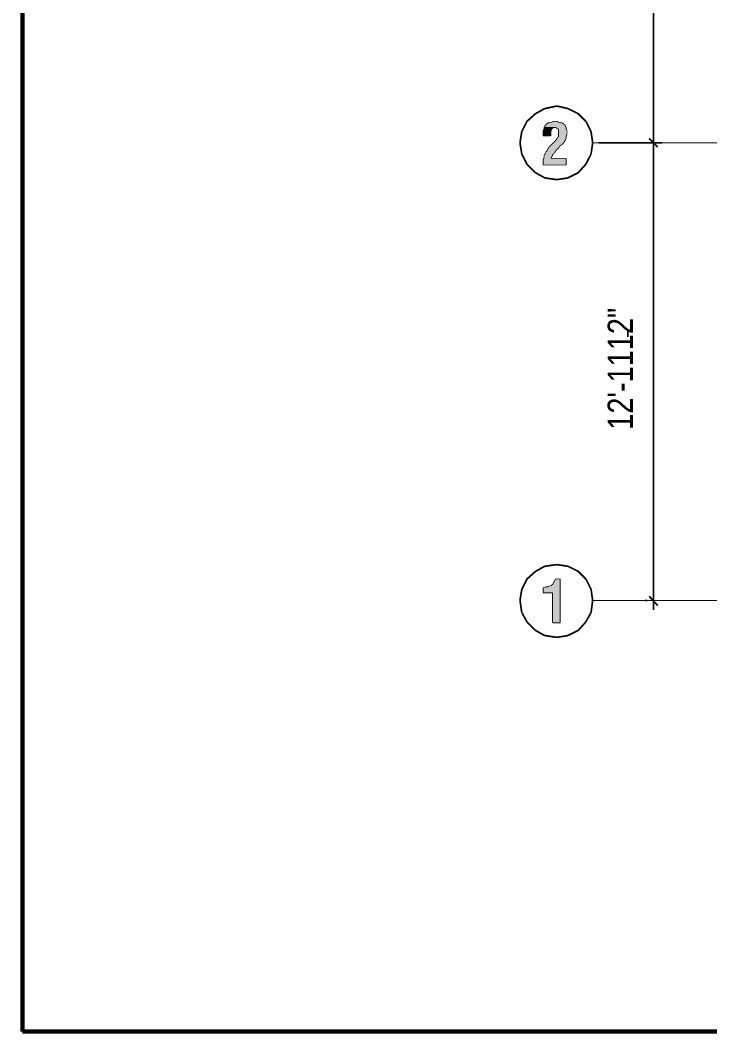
# Model space of a CAD drawing. Header units: millimetres. Extents: x 5 to 350, y 3 to 213.
# Drawn here: x 5 to 73.3, y 2.9 to 103.2 of the extents above; entities that cross this region are included whole.
import ezdxf

# ---------------------------------------------------------------- set-up
doc = ezdxf.new("R2010")
doc.units = ezdxf.units.MM
for name, color, linetype in [('H', 251, 'Continuous'), ('P', 255, 'Continuous'), ('T', 255, 'Continuous')]:
    doc.layers.add(name, color=color, linetype=linetype)
doc.styles.get("Standard").update_dxf_attribs({"font": 'arial.ttf'})

msp = doc.modelspace()

# ---------------------------------------------------------------- hatches: boundary and pattern name
at = {"layer": 'H', "linetype": 'Continuous'}
for points in [[(56.815, 88.9), (56.815, 89.5), (56.903, 89.57), (56.903, 89.835), (56.974, 89.923), (56.974, 89.994), (57.062, 90.082), (57.062, 90.17), (57.238, 90.346), (57.238, 90.417), (57.326, 90.593), (58.173, 91.44), (58.173, 91.528), (58.332, 91.687), (58.332, 92.463), (58.244, 92.463), (58.085, 92.622), (56.903, 92.622), (56.974, 92.71), (56.974, 92.798), (57.238, 93.045), (57.326, 93.045), (57.397, 93.133), (57.662, 93.133), (57.75, 93.222), (58.244, 93.222), (58.332, 93.133), (58.596, 93.133), (58.667, 93.045), (58.755, 93.045), (59.02, 92.798), (59.02, 92.71), (59.09, 92.622), (59.09, 92.463), (59.178, 92.375), (59.178, 91.863), (59.09, 91.775), (59.09, 91.528), (59.02, 91.44), (59.02, 91.352), (58.932, 91.264), (58.932, 91.193), (58.596, 90.84), (58.508, 90.84), (58.42, 90.682), (58.085, 90.346), (57.997, 90.17), (57.75, 89.923), (57.75, 89.835), (57.662, 89.747), (57.662, 89.658), (57.573, 89.57), (59.09, 89.57), (59.09, 88.9), (56.815, 88.9)], [(56.815, 91.775), (56.815, 92.287), (56.903, 92.463), (56.903, 92.622), (57.82, 92.622), (57.662, 92.463), (57.662, 92.375), (57.573, 92.287), (57.573, 91.775), (56.815, 91.775)], [(57.75, 43.603), (57.75, 46.567), (56.815, 46.567), (56.815, 47.078), (56.974, 47.078), (57.062, 47.166), (57.326, 47.166), (57.397, 47.237), (57.573, 47.237), (57.82, 47.502), (57.82, 47.59), (57.908, 47.66), (57.908, 47.748), (57.997, 47.837), (57.997, 47.925), (58.508, 47.925), (58.508, 43.603), (57.75, 43.603)]]:
    msp.add_hatch(color=256, dxfattribs=at).paths.add_polyline_path(points)

# ---------------------------------------------------------------- linework, layer by layer
at = {"layer": 'P'}
for points, const_width in [([(5.256, 3.14), (5.256, 212.513)], 0.423), ([(5.256, 3.14), (5.256, 212.513)], 0.423), ([(67.733, 90.258), (67.733, 133.35)], 0.169), ([(56.974, 94.492), (56.056, 93.98)], 0.169), ([(58.173, 94.738), (56.974, 94.492)], 0.169), ([(59.267, 94.492), (58.173, 94.738)], 0.169), ([(60.29, 93.98), (59.267, 94.492)], 0.169), ([(55.21, 93.222), (54.698, 92.198)], 0.169), ([(56.056, 93.98), (55.21, 93.222)], 0.169), ([(61.048, 93.222), (60.29, 93.98)], 0.169), ([(61.56, 92.198), (61.048, 93.222)], 0.169), ([(54.698, 92.198), (54.522, 91.105)], 0.169), ([(56.903, 92.463), (56.815, 92.287)], 0.085), ([(56.815, 92.287), (56.815, 92.198)], 0.085), ([(56.974, 92.71), (56.903, 92.622)], 0.085), ([(56.903, 92.622), (56.903, 92.534)], 0.085), ([(57.997, 92.622), (56.903, 92.622)], 0.085), ([(56.903, 92.622), (57.997, 92.622)], 0.085), ([(56.903, 92.534), (56.903, 92.463)], 0.085), ([(57.062, 92.886), (56.974, 92.798)], 0.085), ([(56.974, 92.798), (56.974, 92.71)], 0.085), ([(57.15, 92.957), (57.062, 92.886)], 0.085), ([(57.238, 93.045), (57.15, 92.957)], 0.085), ([(57.326, 93.045), (57.238, 93.045)], 0.085), ([(57.397, 93.133), (57.326, 93.045)], 0.085), ([(57.485, 93.133), (57.397, 93.133)], 0.085), ([(57.662, 93.133), (57.485, 93.133)], 0.085), ([(57.573, 92.287), (57.662, 92.375)], 0.085), ([(57.573, 92.198), (57.573, 92.287)], 0.085), ([(57.75, 93.222), (57.662, 93.133)], 0.085), ([(57.662, 92.463), (57.75, 92.534)], 0.085), ([(57.662, 92.375), (57.662, 92.463)], 0.085), ([(57.908, 93.222), (57.75, 93.222)], 0.085), ([(57.75, 92.534), (57.82, 92.622)], 0.085), ([(57.82, 92.622), (57.997, 92.622)], 0.085), ([(57.997, 93.222), (57.908, 93.222)], 0.085), ([(58.085, 93.222), (57.997, 93.222)], 0.085), ([(57.997, 92.622), (58.085, 92.622)], 0.085), ([(58.244, 93.222), (58.085, 93.222)], 0.085), ([(58.085, 92.622), (58.173, 92.534)], 0.085), ([(58.173, 92.534), (58.244, 92.463)], 0.085), ([(58.332, 93.133), (58.244, 93.222)], 0.085), ([(58.244, 92.463), (58.332, 92.463)], 0.085), ([(58.508, 93.133), (58.332, 93.133)], 0.085), ([(58.332, 92.463), (58.332, 92.375)], 0.085), ([(58.332, 92.375), (58.332, 92.198)], 0.085), ([(58.596, 93.133), (58.508, 93.133)], 0.085), ([(58.667, 93.045), (58.596, 93.133)], 0.085), ([(58.755, 93.045), (58.667, 93.045)], 0.085), ([(58.843, 92.957), (58.755, 93.045)], 0.085), ([(58.932, 92.886), (58.843, 92.957)], 0.085), ([(59.02, 92.798), (58.932, 92.886)], 0.085), ([(59.02, 92.71), (59.02, 92.798)], 0.085), ([(59.09, 92.622), (59.02, 92.71)], 0.085), ([(59.09, 92.463), (59.09, 92.622)], 0.085), ([(59.178, 92.375), (59.09, 92.463)], 0.085), ([(59.178, 92.287), (59.178, 92.375)], 0.085), ([(59.178, 92.11), (59.178, 92.287)], 0.085), ([(61.718, 91.105), (61.56, 92.198)], 0.169), ([(56.815, 92.198), (56.815, 92.04)], 0.085), ([(56.815, 92.04), (56.815, 91.952)], 0.085), ([(56.815, 91.952), (56.815, 91.863)], 0.085), ([(56.815, 91.863), (56.815, 91.775)], 0.085), ([(56.815, 91.775), (57.573, 91.775)], 0.085), ([(57.573, 92.04), (57.573, 92.198)], 0.085), ([(57.573, 91.952), (57.573, 92.04)], 0.085), ([(57.573, 91.863), (57.573, 91.952)], 0.085), ([(57.573, 91.775), (57.573, 91.863)], 0.085), ([(57.997, 91.264), (57.908, 91.193)], 0.085), ([(58.085, 91.352), (57.997, 91.264)], 0.085), ([(58.173, 91.44), (58.085, 91.352)], 0.085), ([(58.244, 91.616), (58.173, 91.528)], 0.085), ([(58.173, 91.528), (58.173, 91.44)], 0.085), ([(58.332, 91.687), (58.244, 91.616)], 0.085), ([(58.332, 92.198), (58.332, 92.11)], 0.085), ([(58.332, 92.11), (58.332, 91.952)], 0.085), ([(58.332, 91.952), (58.332, 91.863)], 0.085), ([(58.332, 91.863), (58.332, 91.775)], 0.085), ([(58.332, 91.775), (58.332, 91.687)], 0.085), ([(58.932, 91.264), (59.02, 91.352)], 0.085), ([(58.932, 91.193), (58.932, 91.264)], 0.085), ([(59.02, 91.44), (59.09, 91.528)], 0.085), ([(59.02, 91.352), (59.02, 91.44)], 0.085), ([(59.09, 91.775), (59.178, 91.863)], 0.085), ([(59.09, 91.687), (59.09, 91.775)], 0.085), ([(59.09, 91.528), (59.09, 91.687)], 0.085), ([(59.178, 92.04), (59.178, 92.11)], 0.085), ([(59.178, 91.863), (59.178, 92.04)], 0.085), ([(68.157, 90.682), (67.31, 91.528)], 0.169), ([(67.31, 91.528), (68.157, 90.682)], 0.169), ([(67.733, 44.873), (67.733, 91.952)], 0.169), ([(54.522, 91.105), (54.698, 89.994)], 0.169), ([(57.15, 90.258), (57.062, 90.17)], 0.085), ([(57.238, 90.346), (57.15, 90.258)], 0.085), ([(57.326, 90.593), (57.238, 90.417)], 0.085), ([(57.238, 90.417), (57.238, 90.346)], 0.085), ([(57.397, 90.682), (57.326, 90.593)], 0.085), ([(57.485, 90.77), (57.397, 90.682)], 0.085), ([(57.573, 90.84), (57.485, 90.77)], 0.085), ([(57.662, 90.928), (57.573, 90.84)], 0.085), ([(57.75, 91.017), (57.662, 90.928)], 0.085), ([(57.82, 91.105), (57.75, 91.017)], 0.085), ([(57.908, 91.193), (57.82, 91.105)], 0.085), ([(57.997, 90.17), (58.085, 90.346)], 0.085), ([(58.085, 90.346), (58.173, 90.417)], 0.085), ([(58.173, 90.417), (58.332, 90.593)], 0.085), ([(58.332, 90.593), (58.42, 90.682)], 0.085), ([(58.42, 90.682), (58.508, 90.84)], 0.085), ([(58.508, 90.84), (58.596, 90.84)], 0.085), ([(58.596, 90.84), (58.667, 90.928)], 0.085), ([(58.667, 90.928), (58.755, 91.017)], 0.085), ([(58.755, 91.017), (58.843, 91.105)], 0.085), ([(58.843, 91.105), (58.932, 91.193)], 0.085), ([(61.56, 89.994), (61.718, 91.105)], 0.169), ([(61.718, 91.105), (61.718, 91.105)], 0.169), ([(61.718, 91.105), (279.4, 91.105)], 0.085), ([(62.318, 91.105), (68.58, 91.105)], 0.169), ([(62.318, 91.105), (68.58, 91.105)], 0.169), ([(54.698, 89.994), (55.21, 88.988)], 0.169), ([(56.903, 89.57), (56.815, 89.5)], 0.085), ([(56.815, 89.5), (56.815, 89.412)], 0.085), ([(56.815, 89.412), (56.815, 89.323)], 0.085), ([(56.815, 89.323), (56.815, 89.147)], 0.085), ([(56.974, 89.923), (56.903, 89.835)], 0.085), ([(56.903, 89.835), (56.903, 89.747)], 0.085), ([(56.903, 89.747), (56.903, 89.57)], 0.085), ([(57.062, 90.082), (56.974, 89.994)], 0.085), ([(56.974, 89.994), (56.974, 89.923)], 0.085), ([(57.062, 90.17), (57.062, 90.082)], 0.085), ([(57.573, 89.57), (57.662, 89.658)], 0.085), ([(59.09, 89.57), (57.573, 89.57)], 0.085), ([(57.662, 89.747), (57.75, 89.835)], 0.085), ([(57.662, 89.658), (57.662, 89.747)], 0.085), ([(57.75, 89.923), (57.82, 89.994)], 0.085), ([(57.75, 89.835), (57.75, 89.923)], 0.085), ([(57.82, 89.994), (57.908, 90.082)], 0.085), ([(57.908, 90.082), (57.997, 90.17)], 0.085), ([(59.09, 88.9), (59.09, 89.57)], 0.085), ([(61.048, 88.988), (61.56, 89.994)], 0.169), ([(55.21, 88.988), (56.056, 88.142)], 0.169), ([(56.815, 89.147), (56.815, 89.076)], 0.085), ([(56.815, 89.076), (56.815, 88.988)], 0.085), ([(56.815, 88.988), (56.815, 88.9)], 0.085), ([(56.815, 88.9), (59.09, 88.9)], 0.085), ([(60.29, 88.142), (61.048, 88.988)], 0.169), ([(56.056, 88.142), (56.974, 87.63)], 0.169), ([(56.974, 87.63), (58.173, 87.454)], 0.169), ([(58.173, 87.454), (59.267, 87.63)], 0.169), ([(59.267, 87.63), (60.29, 88.142)], 0.169), ([(65.193, 71.878), (65.193, 72.637)], 0.169), ([(56.974, 49.195), (56.056, 48.683)], 0.169), ([(58.173, 49.354), (56.974, 49.195)], 0.169), ([(59.267, 49.195), (58.173, 49.354)], 0.169), ([(60.29, 48.683), (59.267, 49.195)], 0.169), ([(56.056, 48.683), (55.21, 47.925)], 0.169), ([(61.048, 47.925), (60.29, 48.683)], 0.169), ([(55.21, 47.925), (54.698, 46.902)], 0.169), ([(57.062, 47.166), (56.974, 47.078)], 0.085), ([(57.15, 47.166), (57.062, 47.166)], 0.085), ([(57.326, 47.166), (57.15, 47.166)], 0.085), ([(57.397, 47.237), (57.326, 47.166)], 0.085), ([(57.485, 47.237), (57.397, 47.237)], 0.085), ([(57.573, 47.237), (57.485, 47.237)], 0.085), ([(57.662, 47.325), (57.573, 47.237)], 0.085), ([(57.75, 47.413), (57.662, 47.325)], 0.085), ([(57.82, 47.502), (57.75, 47.413)], 0.085), ([(57.908, 47.66), (57.82, 47.59)], 0.085), ([(57.82, 47.59), (57.82, 47.502)], 0.085), ([(57.997, 47.837), (57.908, 47.748)], 0.085), ([(57.908, 47.748), (57.908, 47.66)], 0.085), ([(58.508, 47.925), (57.997, 47.925)], 0.085), ([(57.997, 47.925), (57.997, 47.837)], 0.085), ([(58.508, 43.603), (58.508, 47.925)], 0.085), ([(61.56, 46.902), (61.048, 47.925)], 0.169), ([(54.698, 46.902), (54.522, 45.808)], 0.169), ([(56.974, 47.078), (56.815, 47.078)], 0.085), ([(56.815, 47.078), (56.815, 46.567)], 0.085), ([(56.815, 46.567), (57.75, 46.567)], 0.085), ([(57.75, 46.567), (57.75, 43.603)], 0.085), ([(61.718, 45.808), (61.56, 46.902)], 0.169), ([(67.31, 46.232), (68.157, 45.297)], 0.169), ([(54.522, 45.808), (54.698, 44.626)], 0.169), ([(61.56, 44.626), (61.718, 45.808)], 0.169), ([(61.718, 45.808), (61.718, 45.808)], 0.169), ([(61.718, 45.808), (77.382, 45.808)], 0.085), ([(67.134, 45.808), (66.887, 45.808)], 0.169), ([(54.698, 44.626), (55.21, 43.692)], 0.169), ([(61.048, 43.692), (61.56, 44.626)], 0.169), ([(55.21, 43.692), (56.056, 42.845)], 0.169), ([(57.75, 43.603), (58.508, 43.603)], 0.085), ([(60.29, 42.845), (61.048, 43.692)], 0.169), ([(56.056, 42.845), (56.974, 42.333)], 0.169), ([(56.974, 42.333), (58.173, 42.157)], 0.169), ([(58.173, 42.157), (59.267, 42.333)], 0.169), ([(59.267, 42.333), (60.29, 42.845)], 0.169), ([(350.273, 3.14), (5.256, 3.14)], 0.423), ([(350.273, 3.14), (5.256, 3.14)], 0.423)]:
    msp.add_lwpolyline(points, dxfattribs=dict(at, const_width=const_width))

# ---------------------------------------------------------------- texts
at = {"layer": 'T', "insert": (63.2, 62.7), "char_height": 2.5, "attachment_point": 1, "rotation": 90}
msp.add_mtext('{\\fArial Narrow|b0|i0|c0|p18;12\'-1112"}', dxfattribs=at)

doc.saveas('drawing.dxf')
